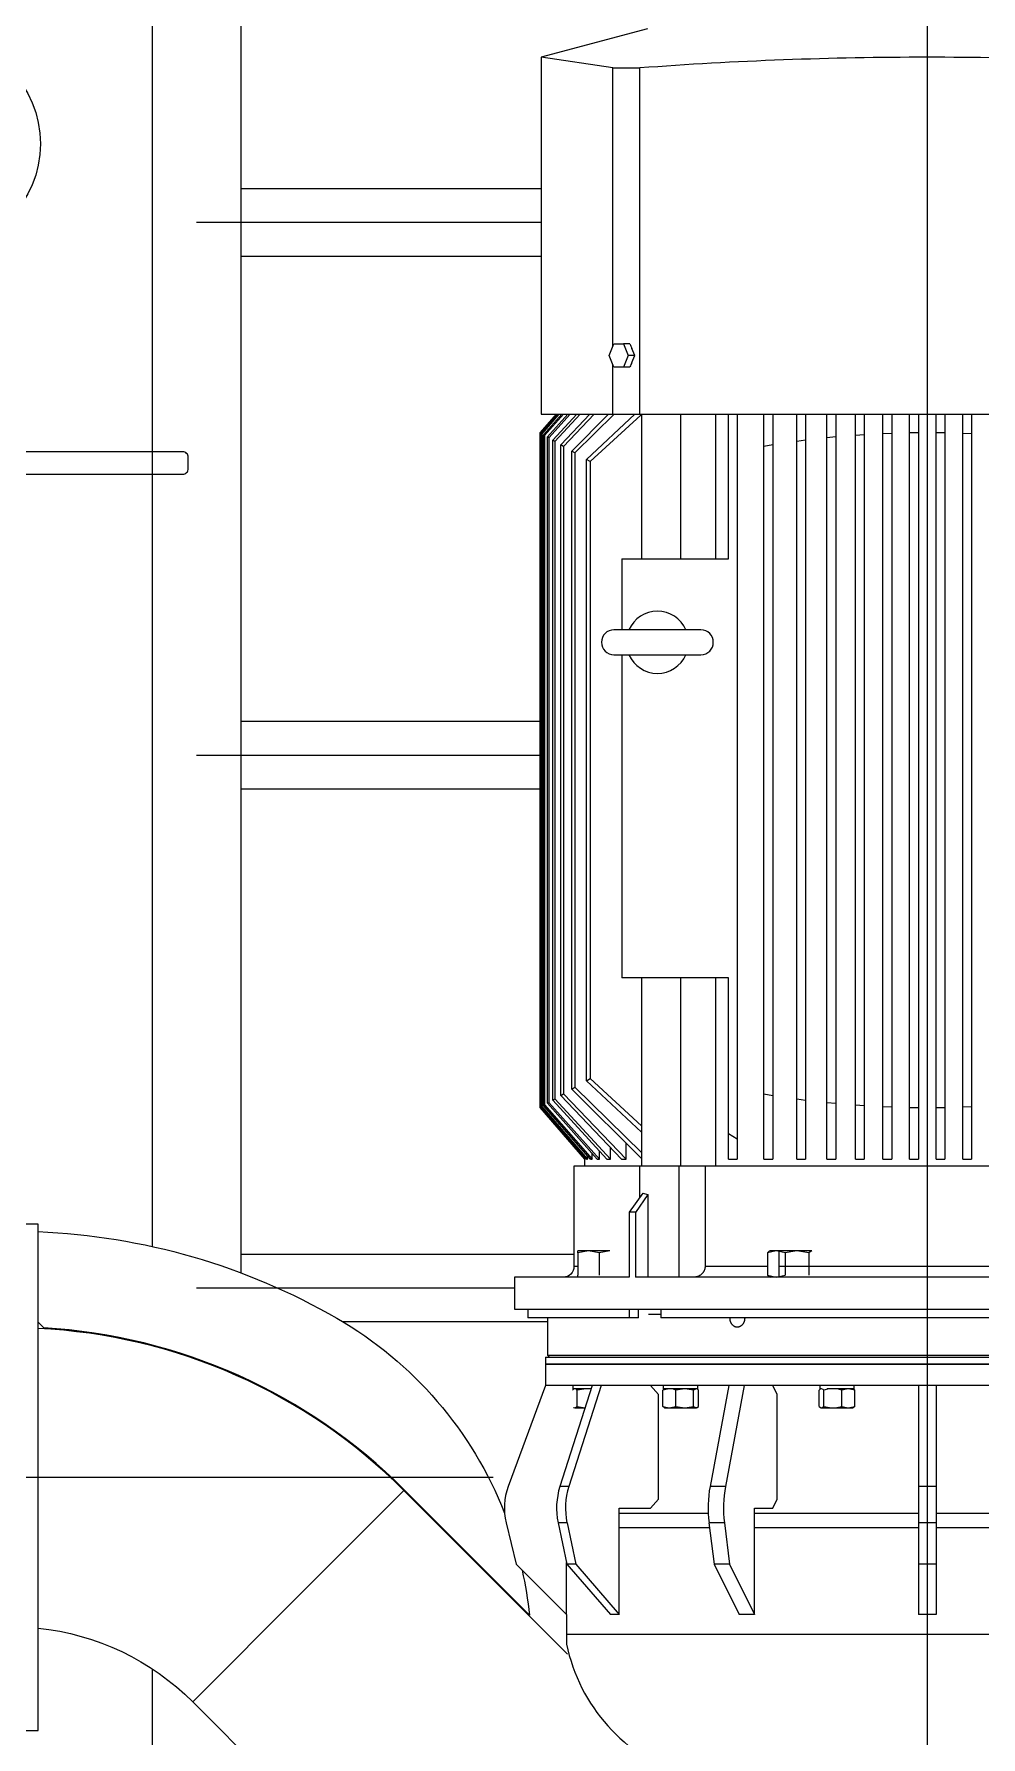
# Model space of a CAD drawing. Extents: x -160 to 364724, y -100 to 7353297.
# Drawn here: x 360681.874 to 360683.686, y 7352441.639 to 7352444.896 of the extents above; entities that cross this region are included whole.
import ezdxf

# ---------------------------------------------------------------- set-up
doc = ezdxf.new("R2010")
doc.units = 0
doc.header["$LTSCALE"] = 5
doc.linetypes.add('________________', pattern=[0])
doc.linetypes.add('SGC_DASHDOT', pattern=[1, 0.5, -0.25, 0, -0.25])
for name, color, linetype in [('BOLA LM', 1, 'Continuous'), ('BOMBA', 1, 'Continuous'), ('SGC-Eixos', 253, 'SGC_DASHDOT'), ('SGC-Valvulas (Acionamento)', 2, 'Continuous')]:
    doc.layers.add(name, color=color, linetype=linetype)
doc.layers.add('ESCADA', color=2, linetype='Continuous', lineweight=20)

msp = doc.modelspace()

# ---------------------------------------------------------------- linework, layer by layer
at = {"layer": 'BOLA LM'}
msp.add_circle((360681.6845, 7352444.6866), 0.2015, dxfattribs=at)
at = {"layer": 'BOMBA', "linetype": '________________', "lineweight": 9}
for p, q in [((360683.048, 7352444.9067), (360682.8442, 7352444.8521)), ((360682.9814, 7352444.8316), (360682.8442, 7352444.8521)), ((360682.8442, 7352444.8521), (360682.8442, 7352444.1695)), ((360682.9814, 7352444.8316), (360683.0328, 7352444.8316)), ((360682.9814, 7352444.2982), (360682.9814, 7352444.8316)), ((360683.0328, 7352444.1695), (360683.0328, 7352444.8316)), ((360682.9746, 7352444.2816), (360682.9836, 7352444.3037)), ((360682.9836, 7352444.3037), (360683.0016, 7352444.3037)), ((360683.0016, 7352444.3037), (360683.0106, 7352444.2816)), ((360683.0141, 7352444.3037), (360683.0016, 7352444.3037)), ((360682.9836, 7352444.2595), (360682.9746, 7352444.2816)), ((360682.9814, 7352444.1695), (360682.9814, 7352444.265)), ((360683.0106, 7352444.2816), (360683.0016, 7352444.2595)), ((360683.0234, 7352444.2816), (360683.0106, 7352444.2816)), ((360683.0234, 7352444.2816), (360683.018, 7352444.2947)), ((360683.018, 7352444.2685), (360683.0234, 7352444.2816)), ((360683.0016, 7352444.2595), (360682.9836, 7352444.2595)), ((360683.0141, 7352444.2595), (360683.0016, 7352444.2595)), ((360682.8426, 7352444.1338), (360682.8734, 7352444.1695)), ((360682.874, 7352444.1695), (360682.843, 7352444.1335)), ((360682.8442, 7352444.1695), (360682.9814, 7352444.1695)), ((360682.8445, 7352444.1326), (360682.8765, 7352444.1695)), ((360682.8783, 7352444.1695), (360682.8457, 7352444.1319)), ((360682.849, 7352444.13), (360682.8835, 7352444.1695)), ((360682.8867, 7352444.1695), (360682.8509, 7352444.1288)), ((360682.8562, 7352444.1257), (360682.8951, 7352444.1695)), ((360682.8997, 7352444.1695), (360682.859, 7352444.124)), ((360682.8669, 7352444.1194), (360682.9124, 7352444.1695)), ((360682.9186, 7352444.1695), (360682.8706, 7352444.1172)), ((360682.8821, 7352444.1105), (360682.9377, 7352444.1695)), ((360682.9457, 7352444.1695), (360682.8869, 7352444.1077)), ((360682.903, 7352444.0985), (360682.9734, 7352444.1695)), ((360682.9838, 7352444.1695), (360682.909, 7352444.0951)), ((360682.931, 7352444.0826), (360683.0233, 7352444.1695)), ((360683.0349, 7352444.1676), (360682.9383, 7352444.0785)), ((360682.9814, 7352444.1695), (360683.0328, 7352444.1695)), ((360683.0328, 7352444.1695), (360683.9506, 7352444.1695)), ((360683.0363, 7352444.1689), (360683.0349, 7352444.1676)), ((360683.0363, 7352444.1695), (360683.0363, 7352443.8926)), ((360683.1114, 7352443.8926), (360683.1114, 7352444.1695)), ((360683.1776, 7352444.1695), (360683.1776, 7352443.8926)), ((360683.2026, 7352443.8926), (360683.2026, 7352444.1695)), ((360683.2196, 7352444.1695), (360683.2196, 7352442.7821)), ((360683.2705, 7352444.1077), (360683.2705, 7352444.1695)), ((360683.2875, 7352444.1695), (360683.2875, 7352444.1105)), ((360683.3334, 7352444.1172), (360683.3334, 7352444.1695)), ((360683.3504, 7352444.1695), (360683.3504, 7352444.1194)), ((360683.3911, 7352444.124), (360683.3911, 7352444.1695)), ((360683.4081, 7352444.1695), (360683.4081, 7352444.1257)), ((360683.4455, 7352444.1288), (360683.4455, 7352444.1695)), ((360683.4625, 7352444.1695), (360683.4625, 7352444.13)), ((360683.4981, 7352444.1319), (360683.4981, 7352444.1695)), ((360683.5151, 7352444.1695), (360683.5151, 7352444.1326)), ((360683.5491, 7352444.1335), (360683.5491, 7352444.1695)), ((360683.5661, 7352444.1695), (360683.5661, 7352444.1338)), ((360683.6001, 7352444.1338), (360683.6001, 7352444.1695)), ((360683.617, 7352444.1695), (360683.617, 7352444.1335)), ((360683.651, 7352444.1326), (360683.651, 7352444.1695)), ((360683.668, 7352444.1695), (360683.668, 7352444.1319)), ((360682.843, 7352444.1335), (360682.8426, 7352444.1338)), ((360682.8426, 7352442.843), (360682.8426, 7352444.1338)), ((360682.843, 7352444.1335), (360682.843, 7352442.8432)), ((360682.8457, 7352444.1319), (360682.8445, 7352444.1326)), ((360682.8445, 7352442.8441), (360682.8445, 7352444.1326)), ((360682.8457, 7352444.1319), (360682.8457, 7352442.8448)), ((360683.5151, 7352444.1326), (360683.4981, 7352444.1319)), ((360683.4981, 7352442.8448), (360683.4981, 7352444.1319)), ((360683.5151, 7352444.1326), (360683.5151, 7352442.8441)), ((360683.5661, 7352444.1338), (360683.5491, 7352444.1335)), ((360683.5491, 7352442.8432), (360683.5491, 7352444.1335)), ((360683.5661, 7352444.1338), (360683.5661, 7352442.843)), ((360683.6001, 7352442.843), (360683.6001, 7352444.1338)), ((360683.617, 7352444.1335), (360683.6001, 7352444.1338)), ((360683.617, 7352444.1335), (360683.617, 7352442.8432)), ((360683.651, 7352442.8441), (360683.651, 7352444.1326)), ((360683.668, 7352444.1319), (360683.651, 7352444.1326)), ((360683.668, 7352444.1319), (360683.668, 7352442.8448)), ((360682.8509, 7352444.1288), (360682.849, 7352444.13)), ((360682.849, 7352442.8467), (360682.849, 7352444.13)), ((360682.8509, 7352444.1288), (360682.8509, 7352442.8479)), ((360682.859, 7352444.124), (360682.8562, 7352444.1257)), ((360682.8562, 7352442.851), (360682.8562, 7352444.1257)), ((360682.859, 7352444.124), (360682.859, 7352442.8527)), ((360682.8706, 7352444.1172), (360682.8669, 7352444.1194)), ((360682.8669, 7352442.8573), (360682.8669, 7352444.1194)), ((360682.8706, 7352444.1172), (360682.8706, 7352442.8595)), ((360682.8869, 7352444.1077), (360682.8821, 7352444.1105)), ((360682.8821, 7352442.8662), (360682.8821, 7352444.1105)), ((360682.8869, 7352444.1077), (360682.8869, 7352442.869)), ((360683.2875, 7352444.1105), (360683.2705, 7352444.1077)), ((360683.2705, 7352442.869), (360683.2705, 7352444.1077)), ((360683.2875, 7352444.1105), (360683.2875, 7352442.8662)), ((360683.3504, 7352444.1194), (360683.3334, 7352444.1172)), ((360683.3334, 7352442.8595), (360683.3334, 7352444.1172)), ((360683.3504, 7352444.1194), (360683.3504, 7352442.8573)), ((360683.4081, 7352444.1257), (360683.3911, 7352444.124)), ((360683.3911, 7352442.8527), (360683.3911, 7352444.124)), ((360683.4081, 7352444.1257), (360683.4081, 7352442.851)), ((360683.4625, 7352444.13), (360683.4455, 7352444.1288)), ((360683.4455, 7352442.8479), (360683.4455, 7352444.1288)), ((360683.4625, 7352444.13), (360683.4625, 7352442.8467)), ((360682.909, 7352444.0951), (360682.903, 7352444.0985)), ((360682.903, 7352442.8782), (360682.903, 7352444.0985)), ((360682.909, 7352444.0951), (360682.909, 7352442.8817)), ((360682.9383, 7352444.0785), (360682.931, 7352444.0826)), ((360682.931, 7352442.8941), (360682.931, 7352444.0826)), ((360682.9383, 7352444.0785), (360682.9383, 7352442.8982)), ((360682.9987, 7352443.8926), (360682.9987, 7352443.7567)), ((360682.9987, 7352443.8926), (360683.2026, 7352443.8926)), ((360683.1499, 7352443.7567), (360682.9835, 7352443.7567)), ((360682.9835, 7352443.7092), (360683.1499, 7352443.7092)), ((360682.9987, 7352443.7092), (360682.9987, 7352443.0909)), ((360683.2026, 7352443.0909), (360682.9987, 7352443.0909)), ((360683.0363, 7352443.0909), (360683.0363, 7352442.7308)), ((360683.1114, 7352442.7308), (360683.1114, 7352443.0909)), ((360683.1776, 7352443.0909), (360683.1776, 7352442.7308)), ((360683.2026, 7352442.7926), (360683.2026, 7352443.0909)), ((360682.931, 7352442.8941), (360682.9383, 7352442.8982)), ((360683.0361, 7352442.7956), (360682.931, 7352442.8941)), ((360682.9383, 7352442.8982), (360683.0365, 7352442.8077)), ((360682.8821, 7352442.8662), (360682.8869, 7352442.869)), ((360682.9978, 7352442.7444), (360682.8821, 7352442.8662)), ((360682.8869, 7352442.869), (360683.0067, 7352442.7444)), ((360682.903, 7352442.8782), (360682.909, 7352442.8817)), ((360683.0363, 7352442.7454), (360682.903, 7352442.8782)), ((360682.909, 7352442.8817), (360683.0366, 7352442.7562)), ((360683.2705, 7352442.869), (360683.2875, 7352442.8662)), ((360683.2705, 7352442.7444), (360683.2705, 7352442.869)), ((360683.2875, 7352442.8662), (360683.2875, 7352442.7444)), ((360682.8426, 7352442.843), (360682.843, 7352442.8432)), ((360682.9276, 7352442.7444), (360682.8426, 7352442.843)), ((360682.843, 7352442.8432), (360682.9283, 7352442.7444)), ((360682.8445, 7352442.8441), (360682.8457, 7352442.8448)), ((360682.9309, 7352442.7444), (360682.8445, 7352442.8441)), ((360682.8457, 7352442.8448), (360682.9329, 7352442.7444)), ((360682.849, 7352442.8467), (360682.8509, 7352442.8479)), ((360682.9386, 7352442.7444), (360682.849, 7352442.8467)), ((360682.8509, 7352442.8479), (360682.942, 7352442.7444)), ((360682.8562, 7352442.851), (360682.859, 7352442.8527)), ((360682.9512, 7352442.7444), (360682.8562, 7352442.851)), ((360682.859, 7352442.8527), (360682.9561, 7352442.7444)), ((360682.8669, 7352442.8573), (360682.8706, 7352442.8595)), ((360682.9701, 7352442.7444), (360682.8669, 7352442.8573)), ((360682.8706, 7352442.8595), (360682.9768, 7352442.7444)), ((360683.3334, 7352442.8595), (360683.3504, 7352442.8573)), ((360683.3334, 7352442.7444), (360683.3334, 7352442.8595)), ((360683.3504, 7352442.8573), (360683.3504, 7352442.7444)), ((360683.3911, 7352442.8527), (360683.4081, 7352442.851)), ((360683.3911, 7352442.7444), (360683.3911, 7352442.8527)), ((360683.4081, 7352442.851), (360683.4081, 7352442.7444)), ((360683.4455, 7352442.8479), (360683.4625, 7352442.8467)), ((360683.4455, 7352442.7444), (360683.4455, 7352442.8479)), ((360683.4625, 7352442.8467), (360683.4625, 7352442.7444)), ((360683.4981, 7352442.8448), (360683.5151, 7352442.8441)), ((360683.4981, 7352442.7444), (360683.4981, 7352442.8448)), ((360683.5151, 7352442.8441), (360683.5151, 7352442.7444)), ((360683.5491, 7352442.8432), (360683.5661, 7352442.843)), ((360683.5491, 7352442.7444), (360683.5491, 7352442.8432)), ((360683.5661, 7352442.843), (360683.5661, 7352442.7444)), ((360683.6001, 7352442.843), (360683.617, 7352442.8432)), ((360683.6001, 7352442.7444), (360683.6001, 7352442.843)), ((360683.617, 7352442.8432), (360683.617, 7352442.7444)), ((360683.651, 7352442.8441), (360683.668, 7352442.8448)), ((360683.651, 7352442.7444), (360683.651, 7352442.8441)), ((360683.668, 7352442.8448), (360683.668, 7352442.7444)), ((360682.9768, 7352442.7444), (360682.9768, 7352442.7663)), ((360683.0067, 7352442.7444), (360683.0067, 7352442.7746)), ((360683.2196, 7352442.7821), (360683.2026, 7352442.7926)), ((360683.2026, 7352442.7444), (360683.2026, 7352442.7926)), ((360683.2196, 7352442.7821), (360683.2196, 7352442.7444)), ((360682.9274, 7352442.7446), (360682.9274, 7352442.7308)), ((360682.9276, 7352442.7444), (360682.9283, 7352442.7444)), ((360682.9283, 7352442.7444), (360682.9283, 7352442.7474)), ((360682.9309, 7352442.7444), (360682.9329, 7352442.7444)), ((360682.9329, 7352442.7444), (360682.9329, 7352442.7508)), ((360682.9386, 7352442.7444), (360682.942, 7352442.7444)), ((360682.942, 7352442.7444), (360682.942, 7352442.7546)), ((360682.9512, 7352442.7444), (360682.9561, 7352442.7444)), ((360682.9561, 7352442.7444), (360682.9561, 7352442.7596)), ((360682.9701, 7352442.7444), (360682.9768, 7352442.7444)), ((360682.9978, 7352442.7444), (360683.0067, 7352442.7444)), ((360683.2026, 7352442.7444), (360683.2196, 7352442.7444)), ((360683.2705, 7352442.7444), (360683.2875, 7352442.7444)), ((360683.3334, 7352442.7444), (360683.3504, 7352442.7444)), ((360683.3911, 7352442.7444), (360683.4081, 7352442.7444)), ((360683.4455, 7352442.7444), (360683.4625, 7352442.7444)), ((360683.4981, 7352442.7444), (360683.5151, 7352442.7444)), ((360683.5491, 7352442.7444), (360683.5661, 7352442.7444)), ((360683.6001, 7352442.7444), (360683.617, 7352442.7444)), ((360683.651, 7352442.7444), (360683.668, 7352442.7444)), ((360683.0327, 7352442.7308), (360682.907, 7352442.7308)), ((360682.907, 7352442.7308), (360682.907, 7352442.5388)), ((360683.1078, 7352442.7308), (360683.0327, 7352442.7308)), ((360683.0327, 7352442.7308), (360683.0327, 7352442.6709)), ((360683.1078, 7352442.7308), (360683.1078, 7352442.5184)), ((360683.1578, 7352442.7308), (360683.1078, 7352442.7308)), ((360683.1578, 7352442.7308), (360683.1578, 7352442.5388)), ((360684.0083, 7352442.7308), (360683.1578, 7352442.7308)), ((360683.0385, 7352442.6791), (360683.0127, 7352442.6426)), ((360683.0486, 7352442.6764), (360683.0246, 7352442.6424)), ((360683.0385, 7352442.6791), (360683.0486, 7352442.6764)), ((360683.0486, 7352442.6764), (360683.0486, 7352442.5184)), ((360683.0127, 7352442.6426), (360683.0127, 7352442.5184)), ((360683.0246, 7352442.6424), (360683.0246, 7352442.5184)), ((360682.935, 7352442.5687), (360682.9146, 7352442.5651)), ((360682.9146, 7352442.5651), (360682.9146, 7352442.5687)), ((360682.935, 7352442.5687), (360682.9146, 7352442.5687)), ((360682.9553, 7352442.5651), (360682.935, 7352442.5687)), ((360682.9757, 7352442.5687), (360682.935, 7352442.5687)), ((360682.9757, 7352442.5687), (360682.9553, 7352442.5651)), ((360683.2942, 7352442.5687), (360683.2776, 7352442.5651)), ((360683.2823, 7352442.5687), (360683.2808, 7352442.5679)), ((360683.2942, 7352442.5687), (360683.2823, 7352442.5687)), ((360683.3109, 7352442.5651), (360683.2942, 7352442.5687)), ((360683.3336, 7352442.5687), (360683.2942, 7352442.5687)), ((360683.2993, 7352442.5687), (360683.2993, 7352442.5184)), ((360683.3336, 7352442.5687), (360683.3109, 7352442.5651)), ((360683.3563, 7352442.5651), (360683.3336, 7352442.5687)), ((360683.3624, 7352442.5687), (360683.3336, 7352442.5687)), ((360683.3624, 7352442.5687), (360683.3563, 7352442.5651)), ((360682.9146, 7352442.5388), (360682.907, 7352442.5388)), ((360682.9146, 7352442.5651), (360682.9146, 7352442.5221)), ((360682.9553, 7352442.5651), (360682.9553, 7352442.5221)), ((360683.2776, 7352442.5388), (360683.1578, 7352442.5388)), ((360683.2776, 7352442.5651), (360683.2808, 7352442.5679)), ((360683.2776, 7352442.5651), (360683.2776, 7352442.5221)), ((360683.8669, 7352442.5388), (360683.2993, 7352442.5388)), ((360683.3109, 7352442.5651), (360683.3109, 7352442.5221)), ((360683.3563, 7352442.5651), (360683.3563, 7352442.5221)), ((360683.0127, 7352442.5184), (360682.7932, 7352442.5184)), ((360682.7932, 7352442.5184), (360682.7932, 7352442.4573)), ((360682.9146, 7352442.5184), (360682.9146, 7352442.5221)), ((360684.3729, 7352442.5184), (360683.0246, 7352442.5184)), ((360683.2776, 7352442.5221), (360683.2942, 7352442.5184)), ((360683.2808, 7352442.5193), (360683.2776, 7352442.5221)), ((360683.2808, 7352442.5193), (360683.2823, 7352442.5184)), ((360683.2942, 7352442.5184), (360683.3109, 7352442.5221)), ((360682.7932, 7352442.4573), (360684.3729, 7352442.4573)), ((360682.8187, 7352442.4573), (360682.8187, 7352442.4403)), ((360683.0134, 7352442.4403), (360682.8187, 7352442.4403)), ((360682.8561, 7352442.4403), (360682.8561, 7352442.369)), ((360683.0134, 7352442.4403), (360683.0134, 7352442.4573)), ((360683.0307, 7352442.4403), (360683.0134, 7352442.4403)), ((360683.0307, 7352442.4403), (360683.0307, 7352442.4573)), ((360683.0734, 7352442.4471), (360683.0498, 7352442.4471)), ((360683.0734, 7352442.4573), (360683.0734, 7352442.4403)), ((360684.0927, 7352442.4403), (360683.0734, 7352442.4403)), ((360681.8816, 7352442.4321), (360681.8923, 7352442.4214)), ((360682.8527, 7352442.3656), (360684.3135, 7352442.3656)), ((360682.8527, 7352442.3656), (360682.8527, 7352442.352)), ((360682.8527, 7352442.352), (360684.3135, 7352442.352)), ((360684.3135, 7352442.352), (360682.8527, 7352442.352)), ((360682.8527, 7352442.352), (360682.8527, 7352442.3112)), ((360682.8561, 7352442.369), (360684.3101, 7352442.369)), ((360682.8561, 7352442.369), (360682.8595, 7352442.3656)), ((360682.8527, 7352442.3112), (360682.7812, 7352442.118)), ((360682.8529, 7352442.3112), (360682.8527, 7352442.3112)), ((360682.942, 7352442.3112), (360682.8529, 7352442.3112)), ((360682.942, 7352442.3112), (360682.8802, 7352442.118)), ((360682.959, 7352442.3112), (360682.8971, 7352442.118)), ((360682.9051, 7352442.3112), (360682.9051, 7352442.3051)), ((360682.9505, 7352442.3112), (360682.942, 7352442.3112)), ((360682.9505, 7352442.3112), (360682.942, 7352442.3112)), ((360682.959, 7352442.3112), (360682.9505, 7352442.3112)), ((360682.959, 7352442.3112), (360682.9505, 7352442.3112)), ((360682.9592, 7352442.3112), (360682.959, 7352442.3112)), ((360683.2032, 7352442.3112), (360682.959, 7352442.3112)), ((360683.0685, 7352442.2942), (360683.0537, 7352442.3112)), ((360683.0779, 7352442.3112), (360683.0779, 7352442.3051)), ((360683.1442, 7352442.3051), (360683.1442, 7352442.3112)), ((360683.2032, 7352442.3112), (360683.1674, 7352442.118)), ((360683.2326, 7352442.3112), (360683.1969, 7352442.118)), ((360683.2179, 7352442.3112), (360683.2032, 7352442.3112)), ((360683.2179, 7352442.3112), (360683.2032, 7352442.3112)), ((360683.2326, 7352442.3112), (360683.2179, 7352442.3112)), ((360683.2326, 7352442.3112), (360683.2179, 7352442.3112)), ((360683.2327, 7352442.3112), (360683.2326, 7352442.3112)), ((360683.5661, 7352442.3112), (360683.2326, 7352442.3112)), ((360683.2958, 7352442.2942), (360683.2873, 7352442.3112)), ((360683.3772, 7352442.3112), (360683.3772, 7352442.3051)), ((360683.4434, 7352442.3051), (360683.4434, 7352442.3112)), ((360683.5831, 7352442.3112), (360683.5661, 7352442.3112)), ((360683.5661, 7352442.3112), (360683.5661, 7352442.118)), ((360683.5831, 7352442.3112), (360683.5661, 7352442.3112)), ((360683.6001, 7352442.3112), (360683.5831, 7352442.3112)), ((360683.6001, 7352442.3112), (360683.5831, 7352442.3112)), ((360683.6001, 7352442.3112), (360683.6001, 7352442.118)), ((360683.9336, 7352442.3112), (360683.6001, 7352442.3112)), ((360682.9053, 7352442.3035), (360682.9042, 7352442.3024)), ((360682.9073, 7352442.3051), (360682.9051, 7352442.3051)), ((360682.9062, 7352442.3042), (360682.9053, 7352442.3035)), ((360682.907, 7352442.3047), (360682.9062, 7352442.3042)), ((360682.9077, 7352442.3051), (360682.9066, 7352442.3045)), ((360682.9087, 7352442.3051), (360682.907, 7352442.3047)), ((360682.9087, 7352442.3051), (360682.9073, 7352442.3051)), ((360682.9116, 7352442.304), (360682.9087, 7352442.3051)), ((360682.9111, 7352442.3051), (360682.9087, 7352442.3051)), ((360682.9303, 7352442.3051), (360682.9111, 7352442.3051)), ((360682.9133, 7352442.3024), (360682.9116, 7352442.304)), ((360682.9303, 7352442.3051), (360682.9133, 7352442.3024)), ((360682.9133, 7352442.2711), (360682.9133, 7352442.3024)), ((360682.9398, 7352442.3042), (360682.9303, 7352442.3051)), ((360682.9401, 7352442.3051), (360682.9303, 7352442.3051)), ((360683.0685, 7352442.0938), (360683.0685, 7352442.2942)), ((360683.0894, 7352442.3051), (360683.0769, 7352442.3024)), ((360683.0769, 7352442.3024), (360683.0794, 7352442.3045)), ((360683.0769, 7352442.2711), (360683.0769, 7352442.3024)), ((360683.0894, 7352442.3051), (360683.0793, 7352442.3051)), ((360683.0805, 7352442.3051), (360683.0794, 7352442.3045)), ((360683.0972, 7352442.304), (360683.0894, 7352442.3051)), ((360683.0969, 7352442.3051), (360683.0894, 7352442.3051)), ((360683.1189, 7352442.3051), (360683.0969, 7352442.3051)), ((360683.1019, 7352442.3024), (360683.0972, 7352442.304)), ((360683.1189, 7352442.3051), (360683.1019, 7352442.3024)), ((360683.1019, 7352442.2711), (360683.1019, 7352442.3024)), ((360683.136, 7352442.3024), (360683.1189, 7352442.3051)), ((360683.1442, 7352442.3051), (360683.1189, 7352442.3051)), ((360683.1406, 7352442.3051), (360683.136, 7352442.3024)), ((360683.136, 7352442.2711), (360683.136, 7352442.3024)), ((360683.1427, 7352442.3045), (360683.1416, 7352442.3051)), ((360683.1451, 7352442.3024), (360683.1427, 7352442.3045)), ((360683.1451, 7352442.2711), (360683.1451, 7352442.3024)), ((360683.2958, 7352442.0938), (360683.2958, 7352442.2942)), ((360683.3786, 7352442.3045), (360683.3762, 7352442.3024)), ((360683.3762, 7352442.2711), (360683.3762, 7352442.3024)), ((360683.3785, 7352442.3051), (360683.3772, 7352442.3051)), ((360683.3808, 7352442.3051), (360683.3785, 7352442.3051)), ((360683.3808, 7352442.3051), (360683.3786, 7352442.3045)), ((360683.3797, 7352442.3051), (360683.3786, 7352442.3045)), ((360683.3842, 7352442.3035), (360683.3808, 7352442.3051)), ((360683.3853, 7352442.3024), (360683.3842, 7352442.3035)), ((360683.3919, 7352442.304), (360683.3853, 7352442.3024)), ((360683.3853, 7352442.2711), (360683.3853, 7352442.3024)), ((360683.4024, 7352442.3051), (360683.3915, 7352442.3051)), ((360683.4024, 7352442.3051), (360683.3919, 7352442.304)), ((360683.413, 7352442.304), (360683.4024, 7352442.3051)), ((360683.4131, 7352442.3051), (360683.4024, 7352442.3051)), ((360683.4194, 7352442.3024), (360683.413, 7352442.304)), ((360683.4421, 7352442.3051), (360683.4131, 7352442.3051)), ((360683.4319, 7352442.3051), (360683.4194, 7352442.3024)), ((360683.4194, 7352442.2711), (360683.4194, 7352442.3024)), ((360683.4444, 7352442.3024), (360683.4319, 7352442.3051)), ((360683.4419, 7352442.3045), (360683.4409, 7352442.3051)), ((360683.4419, 7352442.3045), (360683.4444, 7352442.3024)), ((360683.4434, 7352442.3051), (360683.4421, 7352442.3051)), ((360683.4444, 7352442.2711), (360683.4444, 7352442.3024)), ((360682.9061, 7352442.2693), (360682.907, 7352442.2688)), ((360682.9066, 7352442.269), (360682.9077, 7352442.2684)), ((360682.907, 7352442.2688), (360682.9087, 7352442.2684)), ((360682.9087, 7352442.2684), (360682.9133, 7352442.2711)), ((360682.9087, 7352442.2684), (360682.9283, 7352442.2684)), ((360682.9133, 7352442.2711), (360682.9283, 7352442.2684)), ((360683.0769, 7352442.2711), (360683.0894, 7352442.2684)), ((360683.0794, 7352442.269), (360683.0769, 7352442.2711)), ((360683.0794, 7352442.269), (360683.0805, 7352442.2684)), ((360683.0805, 7352442.2684), (360683.0894, 7352442.2684)), ((360683.0894, 7352442.2684), (360683.1019, 7352442.2711)), ((360683.0894, 7352442.2684), (360683.1189, 7352442.2684)), ((360683.1019, 7352442.2711), (360683.1189, 7352442.2684)), ((360683.1189, 7352442.2684), (360683.136, 7352442.2711)), ((360683.1189, 7352442.2684), (360683.1406, 7352442.2684)), ((360683.136, 7352442.2711), (360683.1406, 7352442.2684)), ((360683.1406, 7352442.2684), (360683.1427, 7352442.269)), ((360683.1416, 7352442.2684), (360683.1406, 7352442.2684)), ((360683.1416, 7352442.2684), (360683.1427, 7352442.269)), ((360683.1427, 7352442.269), (360683.1451, 7352442.2711)), ((360683.3762, 7352442.2711), (360683.3786, 7352442.269)), ((360683.3786, 7352442.269), (360683.3808, 7352442.2684)), ((360683.3786, 7352442.269), (360683.3797, 7352442.2684)), ((360683.3797, 7352442.2684), (360683.3808, 7352442.2684)), ((360683.3808, 7352442.2684), (360683.3853, 7352442.2711)), ((360683.3808, 7352442.2684), (360683.4024, 7352442.2684)), ((360683.3853, 7352442.2711), (360683.3959, 7352442.2688)), ((360683.3959, 7352442.2688), (360683.4024, 7352442.2684)), ((360683.4024, 7352442.2684), (360683.4101, 7352442.269)), ((360683.4024, 7352442.2684), (360683.4319, 7352442.2684)), ((360683.4101, 7352442.269), (360683.4194, 7352442.2711)), ((360683.4194, 7352442.2711), (360683.4319, 7352442.2684)), ((360683.4319, 7352442.2684), (360683.4444, 7352442.2711)), ((360683.4319, 7352442.2684), (360683.4409, 7352442.2684)), ((360683.4409, 7352442.2684), (360683.4419, 7352442.269)), ((360683.4444, 7352442.2711), (360683.4419, 7352442.269)), ((360682.8971, 7352442.118), (360682.8802, 7352442.118)), ((360683.1969, 7352442.118), (360683.1674, 7352442.118)), ((360683.6001, 7352442.118), (360683.5661, 7352442.118)), ((360683.5661, 7352442.118), (360683.5661, 7352442.0486)), ((360683.6001, 7352442.118), (360683.6001, 7352442.0486)), ((360682.5817, 7352442.1104), (360682.3795, 7352441.9082)), ((360682.5817, 7352442.1104), (360682.3795, 7352441.9082)), ((360682.8219, 7352441.8718), (360682.5817, 7352442.1121)), ((360682.8949, 7352441.7972), (360682.5817, 7352442.1104)), ((360683.0537, 7352442.0768), (360683.0685, 7352442.0938)), ((360683.2873, 7352442.0768), (360683.2958, 7352442.0938)), ((360682.7772, 7352442.0486), (360682.7967, 7352441.9691)), ((360682.8937, 7352442.0486), (360682.8767, 7352442.0486)), ((360682.8767, 7352442.0486), (360682.8935, 7352441.9691)), ((360682.8937, 7352442.0486), (360682.9105, 7352441.9691)), ((360682.9937, 7352442.0768), (360683.0537, 7352442.0768)), ((360682.9937, 7352441.873), (360682.9937, 7352442.0768)), ((360683.164, 7352442.0666), (360682.9937, 7352442.0666)), ((360683.1949, 7352442.0486), (360683.1654, 7352442.0486)), ((360683.1654, 7352442.0486), (360683.1752, 7352441.9691)), ((360683.1949, 7352442.0486), (360683.2046, 7352441.9691)), ((360683.2526, 7352442.0768), (360683.2873, 7352442.0768)), ((360683.2526, 7352441.873), (360683.2526, 7352442.0768)), ((360683.5661, 7352442.0666), (360683.2526, 7352442.0666)), ((360683.6001, 7352442.0486), (360683.5661, 7352442.0486)), ((360683.5661, 7352442.0486), (360683.5661, 7352441.9691)), ((360683.9135, 7352442.0666), (360683.6001, 7352442.0666)), ((360683.6001, 7352442.0486), (360683.6001, 7352441.9691)), ((360682.9937, 7352442.0394), (360683.1666, 7352442.0394)), ((360683.2526, 7352442.0394), (360683.5661, 7352442.0394)), ((360683.6001, 7352442.0394), (360683.9135, 7352442.0394)), ((360682.7967, 7352441.9691), (360682.8927, 7352441.873)), ((360682.8927, 7352441.873), (360682.8927, 7352441.9727)), ((360682.9105, 7352441.9691), (360682.8935, 7352441.9691)), ((360682.8935, 7352441.9691), (360682.9767, 7352441.873)), ((360682.9105, 7352441.9691), (360682.9937, 7352441.873)), ((360683.2046, 7352441.9691), (360683.1752, 7352441.9691)), ((360683.1752, 7352441.9691), (360683.2232, 7352441.873)), ((360683.2046, 7352441.9691), (360683.2526, 7352441.873)), ((360683.6001, 7352441.9691), (360683.5661, 7352441.9691)), ((360683.5661, 7352441.9691), (360683.5661, 7352441.873)), ((360683.6001, 7352441.9691), (360683.6001, 7352441.873)), ((360682.3795, 7352441.9082), (360682.1865, 7352441.7152)), ((360682.3795, 7352441.9082), (360682.1865, 7352441.7152)), ((360682.8927, 7352441.873), (360682.8927, 7352441.8356)), ((360682.9937, 7352441.873), (360682.9767, 7352441.873)), ((360683.2526, 7352441.873), (360683.2232, 7352441.873)), ((360683.6001, 7352441.873), (360683.5661, 7352441.873)), ((360682.8927, 7352441.8356), (360684.2734, 7352441.8356)), ((360682.1865, 7352441.7152), (360682.1774, 7352441.7061)), ((360682.1865, 7352441.7152), (360682.1774, 7352441.7061)), ((360682.1774, 7352441.7061), (360682.3191, 7352441.5644))]:
    msp.add_line(p, q, dxfattribs=at)
msp.add_lwpolyline([(360681.8816, 7352442.6197), (360681.7864, 7352442.6197), (360681.7864, 7352441.6515), (360681.8816, 7352441.6515)], close=True, dxfattribs=at)
at = {"layer": 'BOMBA', "linetype": '________________', "lineweight": 9, "extrusion": (0, 0, -1)}
msp.add_lwpolyline([(-360683.1578, 7352442.5388), (-360683.1578, 7352442.538), (-360683.1578, 7352442.5372), (-360683.1577, 7352442.5363), (-360683.1575, 7352442.5355), (-360683.1574, 7352442.5347), (-360683.1572, 7352442.5338), (-360683.1569, 7352442.533), (-360683.1567, 7352442.5322), (-360683.1564, 7352442.5314), (-360683.156, 7352442.5306), (-360683.1557, 7352442.5299), (-360683.1553, 7352442.5292), (-360683.1549, 7352442.5285), (-360683.1545, 7352442.5279), (-360683.154, 7352442.5272), (-360683.1535, 7352442.5265), (-360683.1529, 7352442.5259), (-360683.1524, 7352442.5252), (-360683.1518, 7352442.5246), (-360683.1511, 7352442.524), (-360683.1505, 7352442.5234), (-360683.1497, 7352442.5229), (-360683.149, 7352442.5223), (-360683.1482, 7352442.5218), (-360683.1474, 7352442.5213), (-360683.1467, 7352442.5209), (-360683.1459, 7352442.5206), (-360683.1451, 7352442.5202), (-360683.1443, 7352442.5199), (-360683.1434, 7352442.5196), (-360683.1425, 7352442.5193), (-360683.1415, 7352442.519), (-360683.1404, 7352442.5188), (-360683.1394, 7352442.5186), (-360683.1385, 7352442.5185), (-360683.1375, 7352442.5185), (-360683.1365, 7352442.5184)], dxfattribs=at)
at = {"layer": 'BOMBA', "linetype": '________________', "lineweight": 9}
for points in [[(360683.205, 7352442.4403), (360683.205, 7352442.4396), (360683.205, 7352442.4389), (360683.2051, 7352442.4382), (360683.2052, 7352442.4375), (360683.2053, 7352442.4368), (360683.2054, 7352442.4361), (360683.2056, 7352442.4354), (360683.2058, 7352442.4347), (360683.206, 7352442.434), (360683.2062, 7352442.4334), (360683.2065, 7352442.4327), (360683.2068, 7352442.4321), (360683.2071, 7352442.4315), (360683.2074, 7352442.4309), (360683.2078, 7352442.4303), (360683.2081, 7352442.4297), (360683.2085, 7352442.4292), (360683.2089, 7352442.4286), (360683.2094, 7352442.4281), (360683.2098, 7352442.4276), (360683.2103, 7352442.4272), (360683.2108, 7352442.4267), (360683.2113, 7352442.4263), (360683.2118, 7352442.4259), (360683.2123, 7352442.4255), (360683.2128, 7352442.4252), (360683.2134, 7352442.4249), (360683.2139, 7352442.4246), (360683.2145, 7352442.4243), (360683.2151, 7352442.4241), (360683.2157, 7352442.4239), (360683.2163, 7352442.4237), (360683.2169, 7352442.4236), (360683.2175, 7352442.4235), (360683.2181, 7352442.4234), (360683.2188, 7352442.4233), (360683.2194, 7352442.4233), (360683.2196, 7352442.4233)], [(360683.2196, 7352442.4233), (360683.22, 7352442.4233), (360683.2206, 7352442.4234), (360683.2213, 7352442.4234), (360683.2219, 7352442.4235), (360683.2225, 7352442.4237), (360683.2231, 7352442.4238), (360683.2237, 7352442.424), (360683.2243, 7352442.4242), (360683.2249, 7352442.4245), (360683.2254, 7352442.4247), (360683.226, 7352442.425), (360683.2266, 7352442.4254), (360683.2271, 7352442.4257), (360683.2276, 7352442.4261), (360683.2281, 7352442.4265), (360683.2286, 7352442.4269), (360683.2291, 7352442.4274), (360683.2296, 7352442.4279), (360683.2301, 7352442.4284), (360683.2305, 7352442.4289), (360683.2309, 7352442.4294), (360683.2313, 7352442.4299), (360683.2317, 7352442.4305), (360683.232, 7352442.4311), (360683.2323, 7352442.4317), (360683.2326, 7352442.4324), (360683.2329, 7352442.433), (360683.2332, 7352442.4337), (360683.2334, 7352442.4343), (360683.2336, 7352442.435), (360683.2338, 7352442.4357), (360683.234, 7352442.4364), (360683.2341, 7352442.4371), (360683.2342, 7352442.4378), (360683.2343, 7352442.4385), (360683.2343, 7352442.4391), (360683.2344, 7352442.4397), (360683.2344, 7352442.4403)]]:
    msp.add_lwpolyline(points, dxfattribs=at)
msp.add_lwpolyline([(360682.8927, 7352441.8356), (360682.8927, 7352441.823), (360682.8928, 7352441.8164), (360682.8928, 7352441.8164, 0.267389), (360683.1183, 7352441.5638, 0.041424), (360683.2813, 7352441.4935)], format="xyb", dxfattribs=at)
for centre, radius, start, end in [((360683.581, 7352437.5097), 7.3424, 89.98362, 94.28136), ((360683.5852, 7352437.5097), 7.3424, 85.78509, 90.01638), ((360683.0667, 7352443.733), 0.0595, 23.5437, 156.4563), ((360682.9835, 7352443.733), 0.0238, 90, 270), ((360683.1499, 7352443.733), 0.0238, 270, 90), ((360683.0667, 7352443.733), 0.0595, 203.5437, 336.4563), ((360681.8306, 7352441.3593), 1.0622, 45, 87.2501), ((360681.8306, 7352441.361), 1.0622, 45, 86.6686), ((360682.8927, 7352442.0768), 0.1189, 159.7053, 193.7213)]:
    msp.add_arc(centre, radius, start, end, dxfattribs=at)
at = {"layer": 'BOMBA', "linetype": '________________', "lineweight": 9, "extrusion": (0, 0, -1)}
for centre, radius, start, end in [((-360681.8306, 7352441.361), 1.2456, 92.3447, 120), ((-360682.8866, 7352442.5388), 0.0204, 180, 270), ((-360682.0809, 7352441.7946), 0.745, 120, 158.5375), ((-360682.0809, 7352441.7946), 0.745, 167.3305, 174.0452), ((-360681.8306, 7352441.3593), 0.4904, 95.9646, 135)]:
    msp.add_arc(centre, radius, start, end, dxfattribs=at)
at = {"layer": 'BOMBA', "linetype": '________________', "lineweight": 9}
for centre, major_axis, ratio, start_param, end_param in [((360683.1489, 7352444.3258), (-0.1654, 0.3485), 0.341999, 1.472508, 1.498081), ((360683.1489, 7352444.2375), (-0.1654, -0.3485), 0.341999, 4.785104, 4.810677), ((360682.9767, 7352442.0768), (0, 0.1189), 0.866025, 1.216588, 1.810278), ((360682.9937, 7352442.0768), (0, 0.1189), 0.866025, 1.216588, 1.810278), ((360683.2232, 7352442.0768), (0, 0.1189), 0.5, 1.216588, 1.810278), ((360683.2526, 7352442.0768), (0, 0.1189), 0.5, 1.216588, 1.810278)]:
    msp.add_ellipse(centre, major_axis=major_axis, ratio=ratio, start_param=start_param, end_param=end_param, dxfattribs=at)
at = {"layer": 'BOMBA', "linetype": '________________', "lineweight": 9, "extrusion": (0, 0, -1)}
msp.add_ellipse((360683.5831, 7352443.4323), major_axis=(-0.7297, -0.7297), ratio=0.414214, start_param=5.890486, end_param=5.911993, dxfattribs=at)
at = {"layer": 'ESCADA'}
for p, q in [((360682.0996, 7352452.8251), (360682.0996, 7352442.5772)), ((360682.2695, 7352452.8251), (360682.2695, 7352442.5267)), ((360682.8442, 7352444.6003), (360682.2695, 7352444.6003)), ((360682.8442, 7352444.4712), (360682.2695, 7352444.4712)), ((360682.8426, 7352443.5811), (360682.2695, 7352443.5811)), ((360682.8426, 7352443.4521), (360682.2695, 7352443.4521)), ((360682.907, 7352442.562), (360682.2695, 7352442.562)), ((360682.8561, 7352442.4329), (360682.465, 7352442.4329)), ((360682.0996, 7352441.7694), (360682.0996, 7352439.6982)), ((360682.0996, 7352441.7694), (360682.0996, 7352439.6982))]:
    msp.add_line(p, q, dxfattribs=at)
at = {"layer": 'SGC-Eixos', "ltscale": 2}
msp.add_line((360683.5831, 7352445.0473), (360683.5831, 7352440.3041), dxfattribs=at)
at = {"layer": 'SGC-Eixos'}
for p, q in [((360682.8442, 7352444.5358), (360682.1845, 7352444.5358)), ((360682.8426, 7352443.5166), (360682.1845, 7352443.5166)), ((360682.7932, 7352442.4974), (360682.1845, 7352442.4974))]:
    msp.add_line(p, q, dxfattribs=at)
at = {"layer": 'SGC-Eixos', "ltscale": 2}
msp.add_lwpolyline([(360675.5474, 7352442.229), (360680.8916, 7352442.229), (360680.8916, 7352442.1356), (360682.7524, 7352442.1356)], dxfattribs=at)
at = {"layer": 'SGC-Valvulas (Acionamento)', "color": 3}
msp.add_lwpolyline([(360682.1582, 7352444.0975), (360681.2108, 7352444.0975, 0.414214), (360681.2, 7352444.0868), (360681.2, 7352444.0653, 0.414214), (360681.2108, 7352444.0545), (360682.1582, 7352444.0545, 0.414214), (360682.169, 7352444.0653), (360682.169, 7352444.0868, 0.414214)], format="xyb", close=True, dxfattribs=at)

doc.saveas('drawing.dxf')
